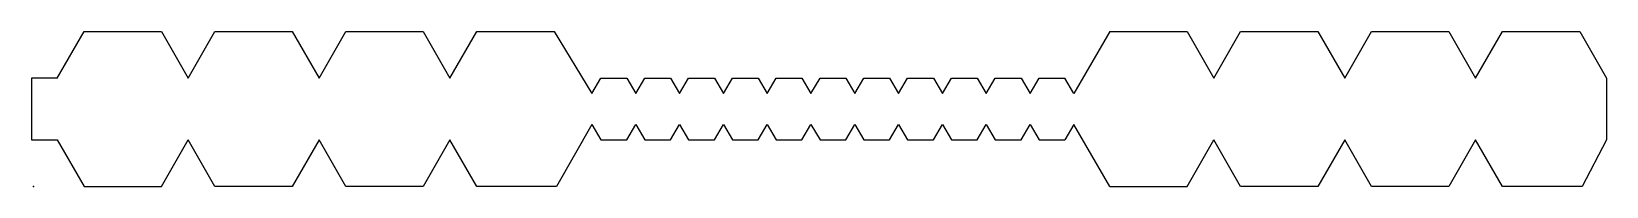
# Model space of a CAD drawing. Header units: millimetres. Extents: x -1 to 610, y 0 to 60.
import ezdxf

# ---------------------------------------------------------------- set-up
doc = ezdxf.new("R2010")
doc.units = ezdxf.units.MM
doc.header["$MEASUREMENT"] = 0
doc.layers.add('【250330】60度で中央狭い v3_Sketch1', color=7, linetype='Continuous')

msp = doc.modelspace()

# ---------------------------------------------------------------- linework, layer by layer
at = {"layer": '【250330】60度で中央狭い v3_Sketch1'}
for p, q in [((9.18, 42), (19.57, 60)), ((19.57, 60), (49.57, 60)), ((49.57, 60), (59.96, 42)), ((59.96, 42), (70.35, 60)), ((70.35, 60), (100.35, 60)), ((100.35, 60), (110.75, 42)), ((110.75, 42), (121.14, 60)), ((121.14, 60), (151.14, 60)), ((151.14, 60), (161.53, 42)), ((161.53, 42), (171.92, 60)), ((171.92, 60), (201.92, 60)), ((201.92, 60), (216.64, 35.94)), ((417.57, 60), (403.68, 35.94)), ((417.57, 60), (447.57, 60)), ((447.57, 60), (457.96, 42)), ((457.96, 42), (468.35, 60)), ((468.35, 60), (498.35, 60)), ((498.35, 60), (508.75, 42)), ((508.75, 42), (519.14, 60)), ((519.14, 60), (549.14, 60)), ((549.14, 60), (559.53, 42)), ((559.53, 42), (569.92, 60)), ((569.92, 60), (599.92, 60)), ((599.92, 60), (610.32, 42)), ((9.18, 42), (-0.82, 42)), ((-0.82, 42), (-0.82, 18)), ((216.64, 35.94), (220.14, 42)), ((220.14, 42), (230.14, 42)), ((230.14, 42), (233.64, 35.94)), ((233.64, 35.94), (237.14, 42)), ((237.14, 42), (247.14, 42)), ((247.14, 42), (250.64, 35.94)), ((250.64, 35.94), (254.14, 42)), ((254.14, 42), (264.14, 42)), ((264.14, 42), (267.64, 35.94)), ((267.64, 35.94), (271.14, 42)), ((271.14, 42), (281.14, 42)), ((281.14, 42), (284.64, 35.94)), ((284.64, 35.94), (288.14, 42)), ((288.14, 42), (298.14, 42)), ((298.14, 42), (301.64, 35.94)), ((301.64, 35.94), (305.14, 42)), ((305.14, 42), (315.14, 42)), ((315.14, 42), (318.64, 35.94)), ((318.64, 35.94), (322.14, 42)), ((322.14, 42), (332.14, 42)), ((332.14, 42), (335.64, 35.94)), ((335.64, 35.94), (339.14, 42)), ((339.14, 42), (349.14, 42)), ((349.14, 42), (352.64, 35.94)), ((352.64, 35.94), (356.14, 42)), ((356.14, 42), (366.14, 42)), ((366.14, 42), (369.64, 35.94)), ((369.64, 35.94), (373.14, 42)), ((373.14, 42), (383.14, 42)), ((383.14, 42), (386.64, 35.94)), ((386.64, 35.94), (390.14, 42)), ((390.14, 42), (400.14, 42)), ((403.68, 35.94), (400.14, 42)), ((610.32, 42), (610.32, 18)), ((216.64, 24.06), (202.9, 0)), ((216.64, 24.06), (220.14, 18)), ((230.14, 18), (233.64, 24.06)), ((233.64, 24.06), (237.14, 18)), ((247.14, 18), (250.64, 24.06)), ((250.64, 24.06), (254.14, 18)), ((264.14, 18), (267.64, 24.06)), ((267.64, 24.06), (271.14, 18)), ((281.14, 18), (284.64, 24.06)), ((284.64, 24.06), (288.14, 18)), ((298.14, 18), (301.64, 24.06)), ((301.64, 24.06), (305.14, 18)), ((315.14, 18), (318.64, 24.06)), ((318.64, 24.06), (322.14, 18)), ((332.14, 18), (335.64, 24.06)), ((335.64, 24.06), (339.14, 18)), ((349.14, 18), (352.64, 24.06)), ((352.64, 24.06), (356.14, 18)), ((366.14, 18), (369.64, 24.06)), ((369.64, 24.06), (373.14, 18)), ((383.14, 18), (386.64, 24.06)), ((386.64, 24.06), (390.14, 18)), ((403.68, 24.06), (400.14, 18)), ((417.57, 0), (403.68, 24.06)), ((-0.82, 18), (9.18, 18)), ((9.18, 18), (19.57, 0)), ((49.57, 0), (59.96, 18)), ((70.35, 0), (59.96, 18)), ((110.75, 18), (100.35, 0)), ((121.14, 0), (110.75, 18)), ((161.53, 18), (151.14, 0)), ((171.92, 0), (161.53, 18)), ((220.14, 18), (230.14, 18)), ((237.14, 18), (247.14, 18)), ((254.14, 18), (264.14, 18)), ((271.14, 18), (281.14, 18)), ((288.14, 18), (298.14, 18)), ((305.14, 18), (315.14, 18)), ((322.14, 18), (332.14, 18)), ((339.14, 18), (349.14, 18)), ((356.14, 18), (366.14, 18)), ((373.14, 18), (383.14, 18)), ((390.14, 18), (400.14, 18)), ((447.57, 0), (457.96, 18)), ((468.35, 0), (457.96, 18)), ((508.75, 18), (498.35, 0)), ((519.14, 0), (508.75, 18)), ((559.53, 18), (549.14, 0)), ((569.92, 0), (559.53, 18)), ((610.32, 18), (600.9, 0)), ((100.35, 0), (70.35, 0)), ((151.14, 0), (121.14, 0)), ((202.9, 0), (171.92, 0)), ((498.35, 0), (468.35, 0)), ((549.14, 0), (519.14, 0)), ((600.9, 0), (569.92, 0)), ((19.57, 0), (49.57, 0)), ((417.57, 0), (447.57, 0))]:
    msp.add_line(p, q, dxfattribs=at)
msp.add_point((0, 0), dxfattribs=at)

doc.saveas('drawing.dxf')
